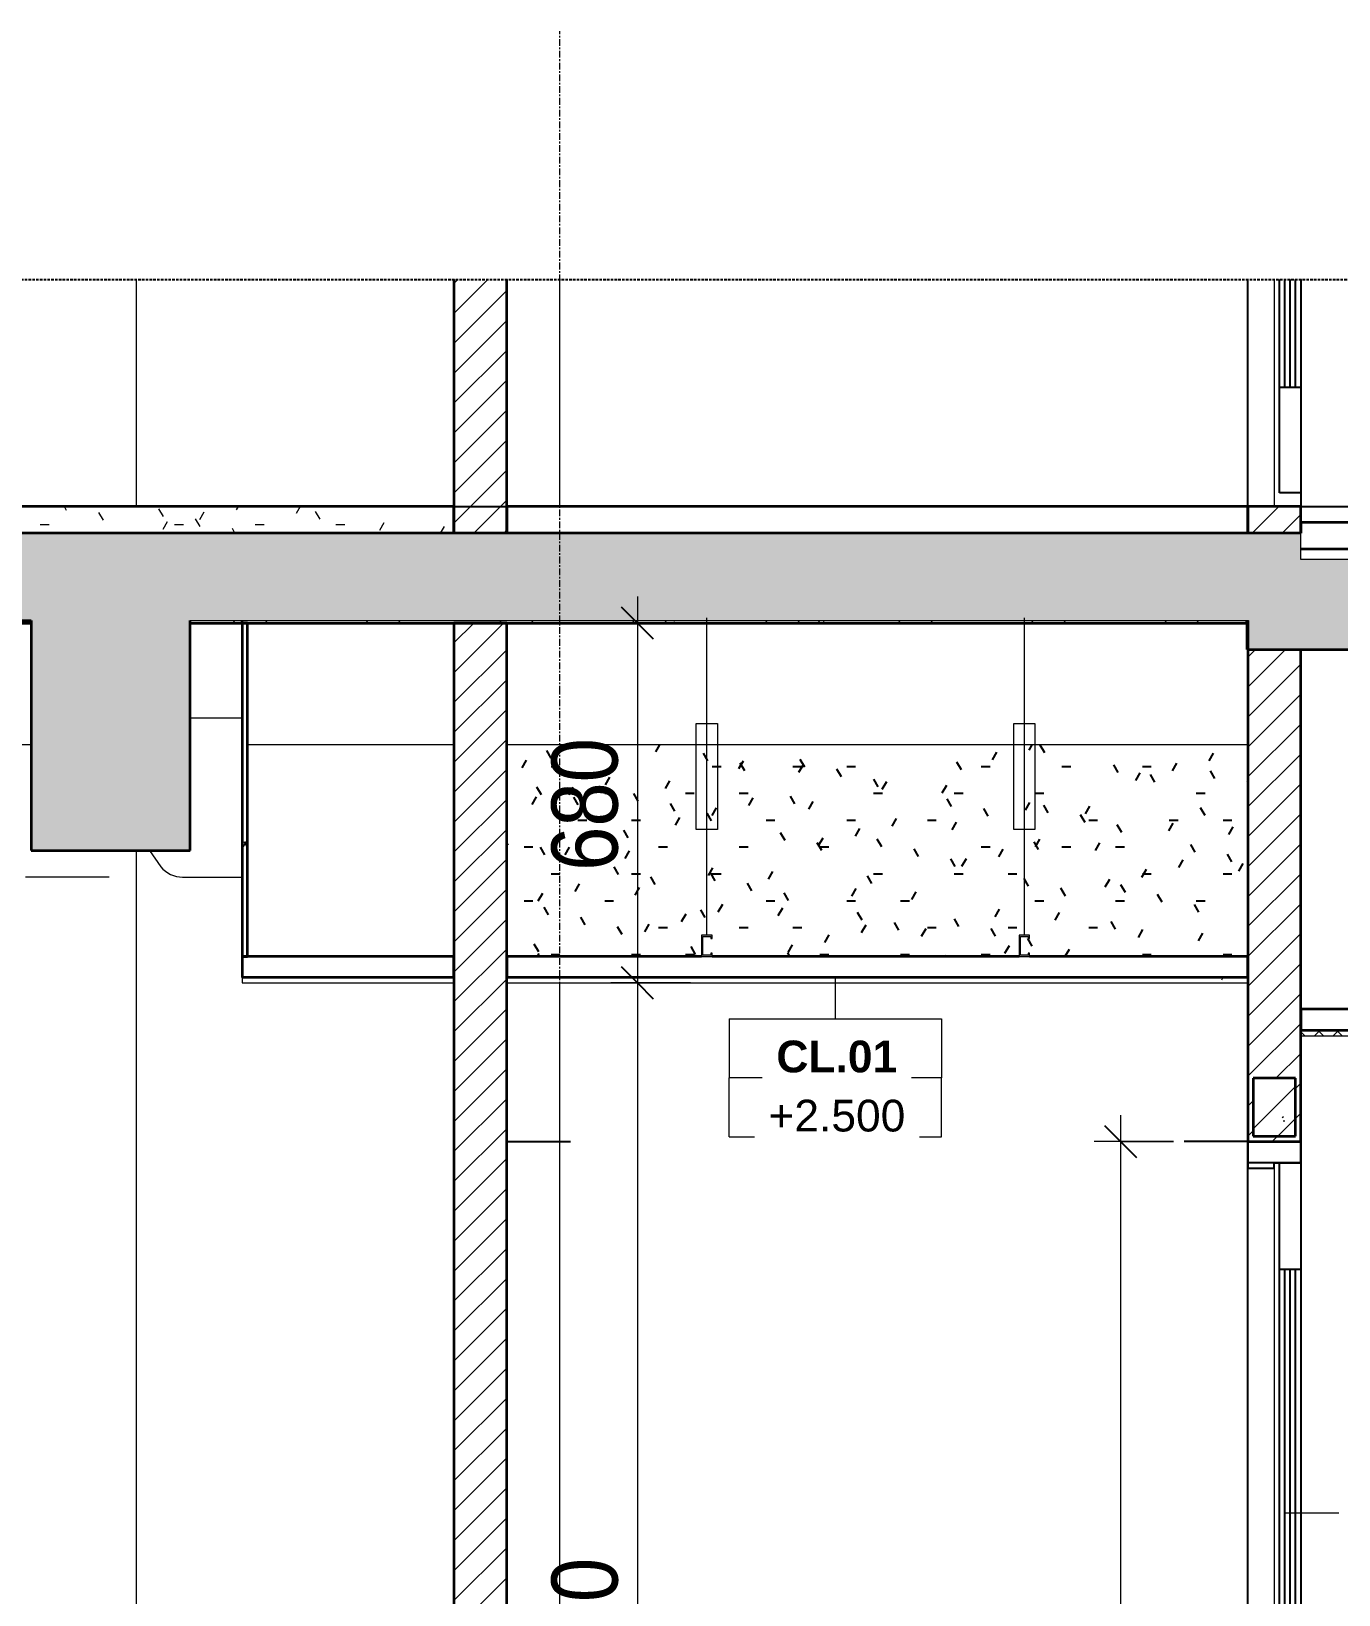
# Model space of a CAD drawing. Header units: millimetres. Extents: x 41758 to 237109, y 3795 to 78637.
# Drawn here: x 77811 to 80282, y 6944 to 9898 of the extents above; entities that cross this region are included whole.
import ezdxf

# ---------------------------------------------------------------- set-up
doc = ezdxf.new("R2010")
doc.units = ezdxf.units.MM
for name, pattern in [('Centre', [31.75, 6.35, -4.7625, 15.875, -4.7625]), ('Grid Line', [22.225, 12.7, -3.175, 3.175, -3.175]), ('Hidden', [7.14375, 4.7625, -2.38125]), ('IMPORT-CENTER _2_', [40.64, 25.4, -5.08, 5.08, -5.08])]:
    doc.linetypes.add(name, pattern=pattern)
for name, color, linetype, lineweight in [('0-5', 130, 'Continuous', 5), ('A-ANNO-DIMS', 211, 'Continuous', 9), ('A-ANNO-DIMS-50', 211, 'Continuous', 9), ('A-CLNG', 13, 'Continuous', 18), ('A-CLNG-1', 250, 'Continuous', 35), ('A-CLNG-FNSH-1', 7, 'Continuous', 18), ('A-CLNG-IDEN', 151, 'Continuous', 9), ('A-CLNG-PATT-1', 7, 'Continuous', 18), ('A-CLNG-PATT-2', 151, 'Continuous', 25), ('A-CLNG-PATT-4', 9, 'Continuous', 18), ('A-DETL-GENF', 92, 'Continuous', 18), ('A-DETL-GENF-4', 9, 'Continuous', 18), ('A-DETL-GENF-5', 92, 'Hidden', 25), ('A-DETL-MEDM', 33, 'Continuous', 35), ('A-DETL-THIN', 151, 'Continuous', 18), ('A-DOOR', 31, 'Continuous', 18), ('A-DOOR-1', 7, 'Continuous', 18), ('A-DOOR-3', 10, 'Continuous', 25), ('A-DOOR-IDEN', 31, 'Continuous', 9), ('A-FLOR-FNSH-1', 250, 'Continuous', 35), ('A-FLOR-LEVL-2', 51, 'Centre', 9), ('A-FLOR-PATT-1', 253, 'Continuous', 18), ('A-FLOR-PATT-4', 67, 'Continuous', 18), ('A-WALL-2', 250, 'Continuous', 35), ('A-WALL-PATT-1', 9, 'Continuous', 18), ('G-IMPT', 8, 'Continuous', 18), ('G-IMPT-3', 8, 'IMPORT-CENTER _2_', 18), ('M-EQPM', 50, 'Continuous', 18), ('M-EQPM-1', 7, 'Continuous', 18), ('M-EQPM-2', 50, 'Continuous', 25), ('S-BEAM-2', 7, 'Continuous', 18), ('S-COLS-6', 7, 'Continuous', 18), ('S-GRID-1', 1, 'Grid Line', 9)]:
    doc.layers.add(name, color=color, linetype=linetype, lineweight=lineweight)
doc.styles.add('Arial_2', font='arial.ttf', dxfattribs={"height": 60})
doc.styles.add('Arial_B_3', font='arialbd.ttf', dxfattribs={"height": 60})
doc.styles.add('UTM Avo', font='', dxfattribs={"width": 0.9, "height": 125})
doc.styles.get('UTM Avo').set_extended_font_data('UTM Avo')
doc.dimstyles.new('1_Dim_chi_tiet_2_5', dxfattribs={"dimscale": 304.8, "dimtxt": 124.912619, "dimasz": 0.19685, "dimexe": 0.164042, "dimexo": 0.0625, "dimgap": 0.016404, "dimtad": 1, "dimdec": 0, "dimrnd": 5, "dimzin": 0, "dimdsep": 46, "dimtxsty": 'UTM Avo', "dimblk1": 'OBLIQUE', "dimblk2": 'OBLIQUE', "dimsah": 1, "dimcen": 0.09, "dimdle": 0.164042, "dimazin": 0, "dimtfac": 1, "dimtdec": 4, "dimtix": 1, "dimtmove": 0, "dimatfit": 3, "dimfxl": 0.328084, "dimfxlon": 1, "dimtvp": 1, "dimtolj": 1, "dimtzin": 0, "dimarcsym": 2})
pattern_1 = [(50, (-40688.45, 15875), (364.368, -31.878), [38.1, -419.1]), (355, (-40688.45, 15875), (-70.486, 382.113), [30.48, -335.28]), (100.451, (-40658.1, 15872.34), (293.885, 350.233), [32.38, -356.18]), (46.184, (-40688.45, 15976.6), (542.158, -84.086), [57.15, -628.65]), (96.636, (-40643.27, 15969.6), (474.805, 494.855), [48.57, -534.27]), (351.184, (-40688.45, 15976.6), (474.81, 494.85), [45.72, -502.92]), (21, (-40637.65, 15951.2), (303.228, -204.53), [38.1, -419.1]), (326, (-40637.65, 15951.2), (123.604, 368.376), [30.48, -335.28]), (71.451, (-40612.4, 15934.16), (426.834, 163.843), [32.38, -356.18]), (37.5, (-40688.45, 15875), (6.1766, 169.1102), [3.353, -327.863, 3.353, -337.007, -336.55]), (37.5, (-40688.45, 15875), (6.1766, 169.1102), [-671.576, 3.353, -333.197]), (7.5, (-40688.45, 15875), (133.639, 200.3615), [3.353, -190.703, 3.353, -320.243, -128.27]), (7.5, (-40688.45, 15875), (133.639, 200.3615), [-517.652, 3.353, -124.917]), (327.5, (-40801.74, 15875), (271.1818, -11.4584), [3.353, -123.647, 3.353, -392.887, -525.78]), (327.5, (-40801.74, 15875), (271.1818, -11.4584), [-523.24, 3.353, -522.427]), (317.5, (-40852.54, 15875), (296.2585, 50.853), [3.353, -161.747, 3.353, -259.791, -373.38]), (317.5, (-40852.54, 15875), (296.2585, 50.853), [-428.244, 3.353, -370.027]), (45, (-40688.45, 15875), (-125.7236, 125.7236), []), (45, (-40688.45, 16065.5), (-125.7236, 125.7236), [])]
pattern_2 = [(45, (-40688.452, 15875), (-28.28427, 28.28427), [])]
pattern_3 = [(0, (-40688.45, 15875), (406.4, 101.6), [16.764, -288.036, 16.764, -288.036, -1625.6]), (0, (-40688.45, 15875), (406.4, 101.6), [-609.6, 16.764, -592.836, 16.764, -288.036, -711.2]), (0, (-40688.45, 15875), (406.4, 101.6), [-1524, 16.764, -186.436, 16.764, -491.236]), (120, (-40536.05, 15925.8), (-291.1882, 301.1527), [16.764, -288.036, 16.764, -288.036, -1625.6]), (120, (-40536.05, 15925.8), (-291.1882, 301.1527), [-609.6, 16.764, -592.836, 16.764, -288.036, -711.2]), (120, (-40536.05, 15925.8), (-291.1882, 301.1527), [-1524, 16.764, -186.436, 16.764, -491.236]), (240, (-40485.25, 16129), (-115.2118, -402.7527), [16.764, -288.036, 16.764, -288.036, -1625.6]), (240, (-40485.25, 16129), (-115.2118, -402.7527), [-609.6, 16.764, -592.836, 16.764, -288.036, -711.2]), (240, (-40485.25, 16129), (-115.2118, -402.7527), [-1524, 16.764, -186.436, 16.764, -491.236])]
pattern_4 = [(0, (-40688.45, 15875), (203.2, 50.8), [16.764, -135.636, 16.764, -135.636, -812.8]), (0, (-40688.45, 15875), (203.2, 50.8), [-304.8, 16.764, -288.036, 16.764, -135.636, -355.6]), (0, (-40688.45, 15875), (203.2, 50.8), [-762, 16.764, -84.836, 16.764, -237.236]), (120, (-40612.25, 15900.4), (-145.5941, 150.57636), [16.764, -135.636, 16.764, -135.636, -812.8]), (120, (-40612.25, 15900.4), (-145.5941, 150.57636), [-304.8, 16.764, -288.036, 16.764, -135.636, -355.6]), (120, (-40612.25, 15900.4), (-145.5941, 150.57636), [-762, 16.764, -84.836, 16.764, -237.236]), (240, (-40586.85, 16002), (-57.6059, -201.37636), [16.764, -135.636, 16.764, -135.636, -812.8]), (240, (-40586.85, 16002), (-57.6059, -201.37636), [-304.8, 16.764, -288.036, 16.764, -135.636, -355.6]), (240, (-40586.85, 16002), (-57.6059, -201.37636), [-762, 16.764, -84.836, 16.764, -237.236])]
pattern_5 = [(50, (77358.36, 15875), (364.368, -31.878), [38.1, -419.1]), (355, (77358.36, 15875), (-70.486, 382.113), [30.48, -335.28]), (100.451, (77388.73, 15872.34), (293.885, 350.233), [32.38, -356.18]), (46.184, (77358.36, 15976.6), (542.158, -84.086), [57.15, -628.65]), (96.636, (77403.54, 15969.6), (474.805, 494.855), [48.57, -534.27]), (351.184, (77358.36, 15976.6), (474.81, 494.85), [45.72, -502.92]), (21, (77409.16, 15951.2), (303.2285, -204.5305), [38.1, -419.1]), (326, (77409.16, 15951.2), (123.604, 368.376), [30.48, -335.28]), (71.451, (77434.43, 15934.16), (426.834, 163.843), [32.38, -356.18]), (37.5, (77358.36, 15875), (6.1766, 169.1102), [3.353, -327.863, 3.353, -337.007, -336.55]), (37.5, (77358.36, 15875), (6.1766, 169.1102), [-671.576, 3.353, -333.197]), (7.5, (77358.36, 15875), (133.639, 200.3615), [3.353, -190.703, 3.353, -320.243, -128.27]), (7.5, (77358.36, 15875), (133.639, 200.3615), [-517.652, 3.353, -124.917]), (327.5, (77245.08, 15875), (271.1818, -11.4584), [3.353, -123.647, 3.353, -392.887, -525.78]), (327.5, (77245.08, 15875), (271.1818, -11.4584), [-523.24, 3.353, -522.427]), (317.5, (77194.28, 15875), (296.2585, 50.853), [3.353, -161.747, 3.353, -259.791, -373.38]), (317.5, (77194.28, 15875), (296.2585, 50.853), [-428.244, 3.353, -370.027]), (45, (77358.36, 15875), (-125.7236, 125.7236), []), (45, (77358.36, 16065.5), (-125.7236, 125.7236), [])]

# ---------------------------------------------------------------- blocks, each defined once
blk = doc.blocks.new('NCV_TKTC_KET CAU_rvt-3-TKCS_CĂN HỘ LOẠI 6 - MẶT CẮT 2')
at = {"layer": 'A-FLOR-PATT-1'}
h = blk.add_hatch(dxfattribs=at)
h.set_pattern_fill('FP_13', color=256, style=0, pattern_type=2)
h.set_pattern_definition(pattern_1)
h.paths.add_polyline_path([(-39436.9, 8780), (-37938.6, 8780), (-37938.6, 8785), (-39935.6, 8785), (-39935.6, 8780), (-39901.4, 8780)])
h.paths.add_polyline_path([(-42403.9, 8780), (-40235.6, 8780), (-40235.6, 8785), (-43336.9, 8785), (-43336.9, 8780)])
h = blk.add_hatch(dxfattribs=at)
h.set_pattern_fill('FP_13', color=256, style=0, pattern_type=2)
h.set_pattern_definition(pattern_1)
h.paths.add_polyline_path([(-39436.9, 8780), (-37938.6, 8780), (-37938.6, 8785), (-39935.6, 8785), (-39935.6, 8780), (-39901.4, 8780)])
h.paths.add_polyline_path([(-42403.9, 8780), (-40235.6, 8780), (-40235.6, 8785), (-43336.9, 8785), (-43336.9, 8780)])
h = blk.add_hatch(dxfattribs=at)
h.set_pattern_fill('FP_13', color=256, style=0, pattern_type=2)
h.set_pattern_definition(pattern_1)
h.paths.add_polyline_path([(-37935.6, 8730), (-37935.6, 8785), (-37938.6, 8785), (-37938.6, 8730)])
h = blk.add_hatch(dxfattribs=at)
h.set_pattern_fill('FP_13', color=256, style=0, pattern_type=2)
h.set_pattern_definition(pattern_1)
h.paths.add_polyline_path([(-37935.6, 8730), (-37935.6, 8785), (-37938.6, 8785), (-37938.6, 8730)])
at = {"layer": 'A-FLOR-FNSH-1'}
for p, q in [((-43336.9, 8780), (-40235.6, 8780)), ((-39935.6, 8780), (-37938.6, 8780)), ((-37938.6, 8780), (-37938.6, 8785)), ((-37938.6, 8785), (-37938.6, 8730)), ((-37938.6, 8730), (-37935.6, 8730))]:
    blk.add_line(p, q, dxfattribs=at)
at = {"layer": 'S-BEAM-2'}
for p, q in [((-40235.6, 8550), (-42936.9, 8550)), ((-39436.9, 8550), (-39826.9, 8550)), ((-37936.9, 8550), (-39336.9, 8550))]:
    blk.add_line(p, q, dxfattribs=at)
at = {"layer": 'S-COLS-6'}
for p, q in [((-39236.9, 9000), (-39236.9, 9428.9)), ((-39236.9, 5600), (-39236.9, 8100))]:
    blk.add_line(p, q, dxfattribs=at)
blk = doc.blocks.new('DOOR_CW_01 CANH MO-PANEL KINH - DIG_02-800x2200-CỬA NHÔM KÍNH-400864-TKCS_CĂN HỘ LOẠI 6 - MẶT CẮT 2')
at = {"layer": 'A-DOOR-1'}
for p, q in [((-37936.9, 5600), (-37936.9, 7750)), ((-37886.9, 7750), (-37886.9, 5600)), ((-37836.9, 5600), (-37836.9, 7760))]:
    blk.add_line(p, q, dxfattribs=at)
at = {"layer": 'A-DOOR-3'}
for p, q in [((-37836.9, 7800), (-38056.9, 7800)), ((-37936.9, 5600), (-37936.9, 7800)), ((-37936.9, 5600), (-37936.9, 7800)), ((-37936.9, 7800), (-37936.9, 7750)), ((-37836.9, 7800), (-37936.9, 7800)), ((-37836.9, 7800), (-37836.9, 5600)), ((-37836.9, 7800), (-37836.9, 5600)), ((-37836.9, 7760), (-37836.9, 7800)), ((-37836.9, 7760), (-37936.9, 7760)), ((-37936.9, 7750), (-37886.9, 7750)), ((-37886.9, 7750), (-37886.9, 7760)), ((-37886.9, 7760), (-37836.9, 7760)), ((-37836.9, 7760), (-37876.9, 7760)), ((-37876.9, 5626), (-37876.9, 7760)), ((-37836.9, 7558), (-37876.9, 7558)), ((-37866.9, 5826), (-37866.9, 7558)), ((-37856.9, 5826), (-37856.9, 7558)), ((-37846.9, 5826), (-37846.9, 7558)), ((-37876.9, 5826), (-37836.9, 5826)), ((-37836.9, 5626), (-37876.9, 5626))]:
    blk.add_line(p, q, dxfattribs=at)
blk = doc.blocks.new('DOOR_CW_01 CANH MO-PANEL KINH - DIW_01-900x2200-CỬA GỖ VÂN LAMINATE-553375-TKCS_CĂN HỘ LOẠI 6 - MẶT CẮT 2')
at = {"layer": 'A-DOOR-3'}
blk.add_line((-39336.9, 7800), (-39216.9, 7800), dxfattribs=at)
blk = doc.blocks.new('CL_01-VÁCH DỰNG THẠCH CAO CĂN HỘ LOẠI 5A1 - CL_01-VÁCH DỰNG THẠCH CAO CĂN HỘ LOẠI 5-822138-TKCS_CĂN HỘ LOẠI 6 - MẶT CẮT 2')
at = {"layer": 'A-CLNG-PATT-1'}
h = blk.add_hatch(dxfattribs=at)
h.set_pattern_fill('FP_16', color=256, style=0, pattern_type=2)
h.set_pattern_definition(pattern_3)
h.paths.add_polyline_path([(-42936.9, 8150), (-42936.9, 8780), (-42946.9, 8780), (-42946.9, 8150)])
h.paths.add_polyline_path([(-39826.9, 8150), (-39826.9, 8780), (-39836.9, 8780), (-39836.9, 8150)])
at = {"layer": 'A-CLNG-PATT-2'}
h = blk.add_hatch(dxfattribs=at)
h.set_pattern_fill('FP_14', color=256, style=0, pattern_type=2)
h.set_pattern_definition(pattern_4)
h.paths.add_polyline_path([(-39336.9, 8150), (-38969.1, 8150), (-38969.1, 8190), (-38949.1, 8190), (-38949.1, 8184), (-38951.6, 8184), (-38951.6, 8187.5), (-38966.6, 8187.5), (-38966.6, 8152.5), (-38951.6, 8152.5), (-38951.6, 8156), (-38949.1, 8156), (-38949.1, 8150), (-38369.1, 8150), (-38369.1, 8190), (-38349.1, 8190), (-38349.1, 8184), (-38351.6, 8184), (-38351.6, 8187.5), (-38366.6, 8187.5), (-38366.6, 8152.5), (-38351.6, 8152.5), (-38351.6, 8156), (-38349.1, 8156), (-38349.1, 8150), (-37936.9, 8150), (-37936.9, 8550), (-39336.9, 8550), (-39336.9, 8403.7)])
at = {"layer": 'A-CLNG-1'}
for p, q in [((-39826.9, 8780), (-39836.9, 8780)), ((-39836.9, 8780), (-39836.9, 8150)), ((-39826.9, 8150), (-39826.9, 8780)), ((-39836.9, 8150), (-39826.9, 8150))]:
    blk.add_line(p, q, dxfattribs=at)
blk = doc.blocks.new('Air_Conditioner_on_wall_20381 - Air_Conditioner_on_wall_20381-806652-TKCS_CĂN HỘ LOẠI 6 - MẶT CẮT 2')
at = {"layer": 'M-EQPM-1'}
for p, q in [((-39837.4, 8600), (-39935.6, 8600)), ((-39837.4, 8300), (-39837.4, 8600)), ((-40012.4, 8350), (-39990.8, 8319.1)), ((-40216.5, 8300), (-40246.4, 8300)), ((-40216.5, 8300), (-40246.4, 8300)), ((-40088.3, 8300), (-40246.4, 8300)), ((-40216.5, 8300), (-40246.4, 8300)), ((-40216.5, 8300), (-40246.4, 8300)), ((-40088.3, 8300), (-40246.4, 8300)), ((-40216.5, 8300), (-40246.4, 8300)), ((-40216.5, 8300), (-40246.4, 8300)), ((-40088.3, 8300), (-40246.4, 8300)), ((-40216.5, 8300), (-40246.4, 8300)), ((-40216.5, 8300), (-40246.4, 8300)), ((-40088.3, 8300), (-40246.4, 8300)), ((-39949.7, 8300), (-39837.4, 8300))]:
    blk.add_line(p, q, dxfattribs=at)
blk.add_arc((-39949.7, 8353.6), 53.6, 220.0167, 269.9833, dxfattribs=at)
blk = doc.blocks.new('NCV_TKTC_TANG 2_rvt-3-TKCS_CĂN HỘ LOẠI 6 - MẶT CẮT 2')
at = {"layer": 'A-CLNG-PATT-1'}
h = blk.add_hatch(dxfattribs=at)
h.set_pattern_fill('FP_16', color=256, style=0, pattern_type=2)
h.set_pattern_definition(pattern_3)
h.paths.add_polyline_path([(-43336.9, 8100), (-42936.9, 8100), (-42936.9, 8110), (-43336.9, 8110)])
h.paths.add_polyline_path([(-39436.9, 8100), (-39436.9, 8110), (-39836.9, 8110), (-39836.9, 8100)])
h = blk.add_hatch(dxfattribs=at)
h.set_pattern_fill('FP_16', color=256, style=0, pattern_type=2)
h.set_pattern_definition(pattern_3)
h.paths.add_polyline_path([(-39236.9, 8100), (-37936.9, 8100), (-37936.9, 8110), (-39336.9, 8110), (-39336.9, 8100), (-39260.4, 8100)])
at = {"layer": 'A-CLNG-PATT-4'}
h = blk.add_hatch(dxfattribs=at)
h.set_pattern_fill('FP_15', color=256, style=0, pattern_type=2)
h.set_pattern_definition([(45, (-40688.452, 15875), (-17.67767, 17.67767), []), (135, (-40688.452, 15875), (-17.67767, -17.67767), [])])
h.paths.add_polyline_path([(-37836.9, 8000), (-35737.4, 8000), (-35737.4, 8010), (-37836.9, 8010)])
at = {"layer": 'A-WALL-PATT-1'}
h = blk.add_hatch(dxfattribs=at)
h.set_pattern_fill('FP_12', color=256, style=0, pattern_type=2)
h.set_pattern_definition(pattern_2)
h.paths.add_polyline_path([(-39336.9, 5550), (-39336.9, 8780), (-39436.9, 8780), (-39436.9, 5550)])
h = blk.add_hatch(dxfattribs=at)
h.set_pattern_fill('FP_12', color=256, style=0, pattern_type=2)
h.set_pattern_definition(pattern_2)
h.paths.add_polyline_path([(-37886.9, 5550), (-37836.9, 5550), (-37836.9, 5600), (-37936.9, 5600), (-37936.9, 5550)])
h.paths.add_polyline_path([(-37936.9, 7800), (-37836.9, 7800), (-37836.9, 8730), (-37936.9, 8730), (-37936.9, 8150)])
h.paths.add_polyline_path([(-37846.9, 7810), (-37926.9, 7810), (-37926.9, 7920), (-37846.9, 7920), (-37846.9, 7898)])
at = {"layer": 'A-CLNG-1'}
for p, q in [((-42936.9, 8780), (-40235.6, 8780)), ((-39935.6, 8780), (-39836.9, 8780)), ((-39836.9, 8780), (-39836.9, 8785)), ((-39436.9, 8150), (-39836.9, 8150)), ((-39836.9, 8150), (-39836.9, 8110)), ((-39436.9, 8110), (-39436.9, 8150)), ((-38969.1, 8150), (-39336.9, 8150)), ((-39336.9, 8150), (-39336.9, 8110)), ((-38369.1, 8150), (-38949.1, 8150)), ((-37936.9, 8150), (-38349.1, 8150)), ((-37936.9, 8110), (-37936.9, 8150)), ((-39436.9, 8110), (-39836.9, 8110)), ((-37936.9, 8110), (-39336.9, 8110)), ((-37383.8, 8050), (-37836.9, 8050)), ((-37836.9, 8050), (-37836.9, 8010)), ((-35736.9, 8010), (-37836.9, 8010))]:
    blk.add_line(p, q, dxfattribs=at)
at = {"layer": 'A-CLNG-FNSH-1'}
for p, q in [((-39836.9, 8110), (-39836.9, 8100)), ((-39836.9, 8100), (-39436.9, 8100)), ((-39436.9, 8100), (-39436.9, 8110)), ((-39336.9, 8110), (-39336.9, 8100)), ((-39336.9, 8100), (-37936.9, 8100)), ((-37936.9, 8100), (-37936.9, 8110)), ((-37836.9, 8010), (-37836.9, 8000)), ((-37836.9, 8000), (-35736.9, 8000))]:
    blk.add_line(p, q, dxfattribs=at)
at = {"layer": 'A-WALL-2'}
for p, q in [((-39336.9, 8780), (-39436.9, 8780)), ((-39436.9, 8780), (-39436.9, 5550)), ((-39336.9, 5550), (-39336.9, 8780)), ((-37935.6, 8780), (-37936.9, 8780)), ((-37936.9, 8780), (-37936.9, 7800)), ((-37836.9, 7800), (-37836.9, 8730)), ((-37936.9, 7800), (-37836.9, 7800))]:
    blk.add_line(p, q, dxfattribs=at)
at = {"layer": 'S-COLS-6'}
blk.add_line((-40036.9, 5600), (-40036.9, 8350), dxfattribs=at)
at = {"layer": 'A-CLNG'}
blk.add_blockref('CL_01-VÁCH DỰNG THẠCH CAO CĂN HỘ LOẠI 5A1 - CL_01-VÁCH DỰNG THẠCH CAO CĂN HỘ LOẠI 5-822138-TKCS_CĂN HỘ LOẠI 6 - MẶT CẮT 2', (0, 0), dxfattribs=at)
at = {"layer": 'A-DOOR'}
for name in ['DOOR_CW_01 CANH MO-PANEL KINH - DIW_01-900x2200-CỬA GỖ VÂN LAMINATE-553375-TKCS_CĂN HỘ LOẠI 6 - MẶT CẮT 2', 'DOOR_CW_01 CANH MO-PANEL KINH - DIG_02-800x2200-CỬA NHÔM KÍNH-400864-TKCS_CĂN HỘ LOẠI 6 - MẶT CẮT 2']:
    blk.add_blockref(name, (0, 0), dxfattribs=at)
at = {"layer": 'M-EQPM'}
blk.add_blockref('Air_Conditioner_on_wall_20381 - Air_Conditioner_on_wall_20381-806652-TKCS_CĂN HỘ LOẠI 6 - MẶT CẮT 2', (0, 0), dxfattribs=at)
blk = doc.blocks.new('DOOR_CW_01 CANH MO-PANEL KINH - DIG_02-800x2200-CỬA NHÔM KÍNH-V50-TKCS_CĂN HỘ LOẠI 6 - MẶT CẮT 2')
at = {"layer": 'A-DOOR-1'}
for p, q in [((-37936.9, 9000), (-37936.9, 9428.9)), ((-37886.9, 9428.9), (-37886.9, 9000)), ((-37836.9, 9000), (-37836.9, 9428.9))]:
    blk.add_line(p, q, dxfattribs=at)
at = {"layer": 'A-DOOR-3'}
for p, q in [((-37936.9, 9000), (-37936.9, 9428.9)), ((-37936.9, 9000), (-37936.9, 9428.9)), ((-37876.9, 9026), (-37876.9, 9428.9)), ((-37866.9, 9226), (-37866.9, 9428.9)), ((-37856.9, 9226), (-37856.9, 9428.9)), ((-37846.9, 9226), (-37846.9, 9428.9)), ((-37836.9, 9428.9), (-37836.9, 9000)), ((-37836.9, 9428.9), (-37836.9, 9000)), ((-37876.9, 9226), (-37836.9, 9226)), ((-37836.9, 9026), (-37876.9, 9026))]:
    blk.add_line(p, q, dxfattribs=at)
blk = doc.blocks.new('NCV_TKTC_TANG 3 - 4_rvt-4-TKCS_CĂN HỘ LOẠI 6 - MẶT CẮT 2')
at = {"layer": 'A-FLOR-PATT-4'}
h = blk.add_hatch(dxfattribs=at)
h.set_pattern_fill('FP_14', color=256, style=0, pattern_type=2)
h.set_pattern_definition(pattern_4)
h.paths.add_polyline_path([(-43336.9, 8950), (-39436.9, 8950), (-39436.9, 9000), (-43336.9, 9000)])
at = {"layer": 'A-WALL-PATT-1'}
h = blk.add_hatch(dxfattribs=at)
h.set_pattern_fill('FP_12', color=256, style=0, pattern_type=2)
h.set_pattern_definition(pattern_2)
h.paths.add_polyline_path([(-39336.9, 8950), (-39336.9, 9428.9), (-39436.9, 9428.9), (-39436.9, 8950)])
h = blk.add_hatch(dxfattribs=at)
h.set_pattern_fill('FP_12', color=256, style=0, pattern_type=2)
h.set_pattern_definition(pattern_2)
h.paths.add_polyline_path([(-37886.9, 8950), (-37836.9, 8950), (-37836.9, 9000), (-37936.9, 9000), (-37936.9, 8950), (-37935.6, 8950)])
at = {"layer": 'A-FLOR-FNSH-1'}
for p, q in [((-39436.9, 9000), (-43336.9, 9000)), ((-39436.9, 8950), (-39436.9, 9000)), ((-37936.9, 9000), (-39336.9, 9000)), ((-39336.9, 9000), (-39336.9, 8950)), ((-37936.9, 8950), (-37936.9, 9000)), ((-37836.9, 9000), (-37936.9, 9000)), ((-37936.9, 9000), (-37936.9, 8950)), ((-37836.9, 8950), (-37836.9, 9000)), ((-35736.9, 8970), (-37836.9, 8970)), ((-37836.9, 8970), (-37836.9, 8950)), ((-37836.9, 8920), (-35736.9, 8920))]:
    blk.add_line(p, q, dxfattribs=at)
at = {"layer": 'A-WALL-2'}
for p, q in [((-39436.9, 9428.9), (-39436.9, 8950)), ((-39336.9, 8950), (-39336.9, 9428.9)), ((-37836.9, 9000), (-37936.9, 9000)), ((-37936.9, 9000), (-37936.9, 8950)), ((-37836.9, 8950), (-37836.9, 9000))]:
    blk.add_line(p, q, dxfattribs=at)
at = {"layer": 'S-COLS-6'}
blk.add_line((-40036.9, 9000), (-40036.9, 9428.9), dxfattribs=at)
at = {"layer": 'A-DOOR'}
blk.add_blockref('DOOR_CW_01 CANH MO-PANEL KINH - DIG_02-800x2200-CỬA NHÔM KÍNH-V50-TKCS_CĂN HỘ LOẠI 6 - MẶT CẮT 2', (0, 0), dxfattribs=at)
blk = doc.blocks.new('TKTC_XREF_251221_MB TANG 2-7 - TKTC_XREF_260130_MB TANG 2-5_dwg_$cc-4746802-TKCS_CĂN HỘ LOẠI 6 - MẶT CẮT 2')
at = {"layer": 'G-IMPT-3'}
for p, q in [((-38022.3, 5600), (-38143.4, 5600)), ((-38083.3, 5600), (-38082.4, 5600))]:
    blk.add_line(p, q, dxfattribs=at)
at = {"layer": 'M-EQPM'}
for p, q in [((-38127.8, 5600), (-38127.8, 5600)), ((-38082.8, 5600), (-38083.2, 5600)), ((-38083.2, 5600), (-38082.5, 5600)), ((-38082.5, 5600), (-38082.8, 5600))]:
    blk.add_line(p, q, dxfattribs=at)
blk = doc.blocks.new('TKTC_XREF_251221_MB TANG 2-7 - TKTC_XREF_260130_MB TANG 2-5_dwg_CUM U_DN100-4746799-TKCS_CĂN HỘ LOẠI 6 - MẶT CẮT 2')
at = {"layer": 'G-IMPT'}
for p, q in [((-38147.6, 5600), (-38146.8, 5600)), ((-38147.5, 5600), (-38147.6, 5600)), ((-38146.8, 5600), (-38147.5, 5600)), ((-38146.8, 5600), (-38146.1, 5600)), ((-38146, 5600), (-38146.8, 5600)), ((-38146.8, 5600), (-38146.8, 5600)), ((-38145.6, 5600), (-38145.6, 5600)), ((-38144.8, 5600), (-38144.8, 5600)), ((-38144, 5600), (-38144.1, 5600)), ((-38143.3, 5600), (-38143.3, 5600)), ((-38142.5, 5600), (-38142.5, 5600)), ((-38141.8, 5600), (-38141.8, 5600)), ((-38141.7, 5600), (-38141.8, 5600)), ((-38138, 5600), (-38141.8, 5600)), ((-38141.7, 5600), (-38141.8, 5600)), ((-38141.7, 5600), (-38141.7, 5600)), ((-38137.9, 5600), (-38141.7, 5600)), ((-38141, 5600), (-38141, 5600)), ((-38141, 5600), (-38141, 5600)), ((-38141, 5600), (-38141, 5600)), ((-38137.2, 5600), (-38141, 5600)), ((-38137.2, 5600), (-38141, 5600)), ((-38136.5, 5600), (-38085.1, 5600)), ((-38135.7, 5600), (-38084.4, 5600)), ((-38085.1, 5600), (-38084.4, 5600)), ((-38085.1, 5600), (-38084.4, 5600)), ((-38085.1, 5600), (-38084.4, 5600))]:
    blk.add_line(p, q, dxfattribs=at)
at = {"layer": 'G-IMPT', "flags": 128}
for points in [[(-38142.5, 5600), (-38146.8, 5600), (-38146.8, 5600), (-38142.5, 5600)], [(-38141.7, 5600), (-38146, 5600), (-38146.1, 5600), (-38141.8, 5600)], [(-38141.8, 5600), (-38138, 5600), (-38137.9, 5600), (-38141.7, 5600)], [(-38141, 5600), (-38137.2, 5600), (-38137.2, 5600), (-38141, 5600)], [(-38137.9, 5600), (-38137.9, 5600), (-38136.4, 5600), (-38136.5, 5600), (-38138, 5600), (-38138, 5600)], [(-38137.2, 5600), (-38137.2, 5600), (-38135.6, 5600), (-38135.7, 5600), (-38137.2, 5600), (-38137.2, 5600)], [(-38136.4, 5600), (-38085.1, 5600), (-38085.1, 5600)], [(-38135.7, 5600), (-38084.4, 5600), (-38084.4, 5600)]]:
    blk.add_lwpolyline(points, dxfattribs=at)
blk = doc.blocks.new('TKTC_XREF_251221_MB TANG 2-7 - TKTC_XREF_260130_MB TANG 2-5_dwg_$cc-4746807-TKCS_CĂN HỘ LOẠI 6 - MẶT CẮT 2')
at = {"layer": 'G-IMPT-3'}
for p, q in [((-37993.8, 5600), (-38146.8, 5600)), ((-38070.3, 5600), (-38070.2, 5600))]:
    blk.add_line(p, q, dxfattribs=at)
at = {"layer": 'M-EQPM'}
for p, q in [((-38127.1, 5600), (-38127.1, 5600)), ((-38070.3, 5600), (-38070.3, 5600)), ((-38070.3, 5600), (-38070.2, 5600)), ((-38070.2, 5600), (-38070.3, 5600))]:
    blk.add_line(p, q, dxfattribs=at)
blk = doc.blocks.new('TKTC_XREF_251221_MB TANG 2-7 - TKTC_XREF_260130_MB TANG 2-5_dwg_CUM U_DN100-V41-TKCS_CĂN HỘ LOẠI 6 - MẶT CẮT 2')
at = {"layer": 'G-IMPT'}
for p, q in [((-38149.2, 5600), (-38148.3, 5600)), ((-38148.3, 5600), (-38149.2, 5600)), ((-38149.2, 5600), (-38149.2, 5600)), ((-38149.1, 5600), (-38148.2, 5600)), ((-38148.2, 5600), (-38149.1, 5600)), ((-38149.1, 5600), (-38149.1, 5600)), ((-38146.7, 5600), (-38146.7, 5600)), ((-38146.6, 5600), (-38146.6, 5600)), ((-38144.8, 5600), (-38144.8, 5600)), ((-38144.7, 5600), (-38144.7, 5600)), ((-38142.8, 5600), (-38142.8, 5600)), ((-38142.7, 5600), (-38142.7, 5600)), ((-38141.9, 5600), (-38141.9, 5600)), ((-38141.9, 5600), (-38141.9, 5600)), ((-38141.9, 5600), (-38141.9, 5600)), ((-38137.1, 5600), (-38141.9, 5600)), ((-38137.1, 5600), (-38141.9, 5600)), ((-38141.8, 5600), (-38141.8, 5600)), ((-38141.8, 5600), (-38141.8, 5600)), ((-38141.8, 5600), (-38141.8, 5600)), ((-38137, 5600), (-38141.8, 5600)), ((-38137, 5600), (-38141.8, 5600)), ((-38135.2, 5600), (-38070.3, 5600)), ((-38135.1, 5600), (-38070.2, 5600)), ((-38070.2, 5600), (-38070.3, 5600)), ((-38070.2, 5600), (-38070.3, 5600)), ((-38070.2, 5600), (-38070.3, 5600))]:
    blk.add_line(p, q, dxfattribs=at)
at = {"layer": 'G-IMPT', "flags": 128}
for points in [[(-38142.8, 5600), (-38148.3, 5600), (-38148.3, 5600), (-38142.8, 5600)], [(-38142.7, 5600), (-38148.2, 5600), (-38148.2, 5600), (-38142.7, 5600)], [(-38141.9, 5600), (-38137.1, 5600), (-38137.1, 5600), (-38141.9, 5600)], [(-38141.8, 5600), (-38137, 5600), (-38137, 5600), (-38141.8, 5600)], [(-38137.1, 5600), (-38137.1, 5600), (-38135.2, 5600), (-38135.2, 5600), (-38137.1, 5600), (-38137.1, 5600)], [(-38137, 5600), (-38137, 5600), (-38135.1, 5600), (-38135.1, 5600), (-38137, 5600), (-38137, 5600)], [(-38135.2, 5600), (-38070.3, 5600), (-38070.3, 5600)], [(-38135.1, 5600), (-38070.2, 5600), (-38070.2, 5600)]]:
    blk.add_lwpolyline(points, dxfattribs=at)
blk = doc.blocks.new('TKTC_XREF_251221_MB TANG 2-7 - TKTC_XREF_260130_MB TANG 2-5_dwg_$cc-4746806-TKCS_CĂN HỘ LOẠI 6 - MẶT CẮT 2')
at = {"layer": 'G-IMPT-3'}
for p, q in [((-37994.6, 5600), (-38147.6, 5600)), ((-38071.1, 5600), (-38071.2, 5600))]:
    blk.add_line(p, q, dxfattribs=at)
at = {"layer": 'M-EQPM'}
for p, q in [((-38128, 5600), (-38128, 5600)), ((-38071.1, 5600), (-38071.2, 5600)), ((-38071.2, 5600), (-38071.1, 5600)), ((-38071.1, 5600), (-38071.1, 5600))]:
    blk.add_line(p, q, dxfattribs=at)
blk = doc.blocks.new('TKTC_XREF_251221_MB TANG 2-7 - TKTC_XREF_260130_MB TANG 2-5_dwg_$cc-4746801-TKCS_CĂN HỘ LOẠI 6 - MẶT CẮT 2')
at = {"layer": 'G-IMPT-3'}
for p, q in [((-38022.7, 5600), (-38143.8, 5600)), ((-38083.7, 5600), (-38082.8, 5600))]:
    blk.add_line(p, q, dxfattribs=at)
at = {"layer": 'M-EQPM'}
for p, q in [((-38128.2, 5600), (-38128.2, 5600)), ((-38083.2, 5600), (-38083.6, 5600)), ((-38083.6, 5600), (-38082.9, 5600)), ((-38082.9, 5600), (-38083.2, 5600))]:
    blk.add_line(p, q, dxfattribs=at)
blk = doc.blocks.new('TKTC_XREF_251221_MB TANG 2-7 - TKTC_XREF_251221_MB TANG 2-7-V49-TKCS_CĂN HỘ LOẠI 6 - MẶT CẮT 2')
at = {"layer": 'M-EQPM'}
for p, q in [((-38136.2, 9000), (-38185.3, 9000)), ((-38185.3, 9000), (-38136.2, 9000))]:
    blk.add_line(p, q, dxfattribs=at)
at = {"layer": 'M-EQPM-2'}
blk.add_line((-46248.6, 9000), (-35296.5, 9000), dxfattribs=at)
for name, p in [('TKTC_XREF_251221_MB TANG 2-7 - TKTC_XREF_260130_MB TANG 2-5_dwg_CUM U_DN100-V41-TKCS_CĂN HỘ LOẠI 6 - MẶT CẮT 2', (-0.8, 3400)), ('TKTC_XREF_251221_MB TANG 2-7 - TKTC_XREF_260130_MB TANG 2-5_dwg_CUM U_DN100-V41-TKCS_CĂN HỘ LOẠI 6 - MẶT CẮT 2', (0, 3400)), ('TKTC_XREF_251221_MB TANG 2-7 - TKTC_XREF_260130_MB TANG 2-5_dwg_CUM U_DN100-4746799-TKCS_CĂN HỘ LOẠI 6 - MẶT CẮT 2', (-0.4, 3400)), ('TKTC_XREF_251221_MB TANG 2-7 - TKTC_XREF_260130_MB TANG 2-5_dwg_CUM U_DN100-4746799-TKCS_CĂN HỘ LOẠI 6 - MẶT CẮT 2', (0, 3400)), ('TKTC_XREF_251221_MB TANG 2-7 - TKTC_XREF_260130_MB TANG 2-5_dwg_$cc-4746806-TKCS_CĂN HỘ LOẠI 6 - MẶT CẮT 2', (0, 3400)), ('TKTC_XREF_251221_MB TANG 2-7 - TKTC_XREF_260130_MB TANG 2-5_dwg_$cc-4746807-TKCS_CĂN HỘ LOẠI 6 - MẶT CẮT 2', (0, 3400)), ('TKTC_XREF_251221_MB TANG 2-7 - TKTC_XREF_260130_MB TANG 2-5_dwg_$cc-4746801-TKCS_CĂN HỘ LOẠI 6 - MẶT CẮT 2', (0, 3400)), ('TKTC_XREF_251221_MB TANG 2-7 - TKTC_XREF_260130_MB TANG 2-5_dwg_$cc-4746802-TKCS_CĂN HỘ LOẠI 6 - MẶT CẮT 2', (0, 3400))]:
    blk.add_blockref(name, p)
blk = doc.blocks.new('BORDER VIEW - BORDER VIEW-2612443-TKCS_CĂN HỘ LOẠI 6 - MẶT CẮT 2')
at = {"layer": 'A-DETL-GENF-5'}
blk.add_line((-46098.6, 9428.9), (-35446.5, 9428.9), dxfattribs=at)
blk = doc.blocks.new('Repeating Detail - THANH TREO TRẦN 600-354052-TKCS_CĂN HỘ LOẠI 6 - MẶT CẮT 2')
at = {"layer": 'A-DETL-GENF'}
for points in [[(-38951.6, 8150), (-38949.1, 8150), (-38949.1, 8156), (-38951.6, 8156), (-38951.6, 8152.5), (-38966.6, 8152.5), (-38966.6, 8187.5), (-38951.6, 8187.5), (-38951.6, 8184), (-38949.1, 8184), (-38949.1, 8190), (-38969.1, 8190), (-38969.1, 8150), (-38966.6, 8150)], [(-38366.6, 8150), (-38349.1, 8150), (-38349.1, 8156), (-38351.6, 8156), (-38351.6, 8152.5), (-38366.6, 8152.5), (-38366.6, 8187.5), (-38351.6, 8187.5), (-38351.6, 8184), (-38349.1, 8184), (-38349.1, 8190), (-38369.1, 8190), (-38369.1, 8150)]]:
    blk.add_hatch(color=256, dxfattribs=at).paths.add_polyline_path(points)
for p, q in [((-38959.1, 8190), (-38959.1, 8790)), ((-38359.1, 8190), (-38359.1, 8790)), ((-38979.1, 8590), (-38939.1, 8590)), ((-38979.1, 8390), (-38979.1, 8590)), ((-38939.1, 8590), (-38939.1, 8390)), ((-38379.1, 8590), (-38339.1, 8590)), ((-38379.1, 8390), (-38379.1, 8590)), ((-38339.1, 8590), (-38339.1, 8390)), ((-38939.1, 8390), (-38979.1, 8390)), ((-38339.1, 8390), (-38379.1, 8390)), ((-38949.1, 8190), (-38969.1, 8190)), ((-38969.1, 8190), (-38969.1, 8150)), ((-38949.1, 8190), (-38969.1, 8190)), ((-38969.1, 8190), (-38969.1, 8150)), ((-38966.6, 8187.5), (-38951.6, 8187.5)), ((-38966.6, 8152.5), (-38966.6, 8187.5)), ((-38966.6, 8152.5), (-38966.6, 8187.5)), ((-38966.6, 8187.5), (-38951.6, 8187.5)), ((-38951.6, 8187.5), (-38951.6, 8184)), ((-38951.6, 8187.5), (-38951.6, 8184)), ((-38949.1, 8184), (-38949.1, 8190)), ((-38949.1, 8184), (-38949.1, 8190)), ((-38349.1, 8190), (-38369.1, 8190)), ((-38369.1, 8190), (-38369.1, 8150)), ((-38349.1, 8190), (-38369.1, 8190)), ((-38369.1, 8190), (-38369.1, 8150)), ((-38366.6, 8187.5), (-38351.6, 8187.5)), ((-38366.6, 8152.5), (-38366.6, 8187.5)), ((-38366.6, 8152.5), (-38366.6, 8187.5)), ((-38366.6, 8187.5), (-38351.6, 8187.5)), ((-38351.6, 8187.5), (-38351.6, 8184)), ((-38351.6, 8187.5), (-38351.6, 8184)), ((-38349.1, 8184), (-38349.1, 8190)), ((-38349.1, 8184), (-38349.1, 8190)), ((-38951.6, 8184), (-38949.1, 8184)), ((-38951.6, 8184), (-38949.1, 8184)), ((-38949.1, 8156), (-38951.6, 8156)), ((-38951.6, 8156), (-38951.6, 8152.5)), ((-38949.1, 8156), (-38951.6, 8156)), ((-38951.6, 8156), (-38951.6, 8152.5)), ((-38949.1, 8150), (-38949.1, 8156)), ((-38949.1, 8150), (-38949.1, 8156)), ((-38351.6, 8184), (-38349.1, 8184)), ((-38351.6, 8184), (-38349.1, 8184)), ((-38349.1, 8156), (-38351.6, 8156)), ((-38351.6, 8156), (-38351.6, 8152.5)), ((-38349.1, 8156), (-38351.6, 8156)), ((-38351.6, 8156), (-38351.6, 8152.5)), ((-38349.1, 8150), (-38349.1, 8156)), ((-38349.1, 8150), (-38349.1, 8156)), ((-38969.1, 8150), (-38949.1, 8150)), ((-38969.1, 8150), (-38949.1, 8150)), ((-38951.6, 8152.5), (-38966.6, 8152.5)), ((-38951.6, 8152.5), (-38966.6, 8152.5)), ((-38369.1, 8150), (-38349.1, 8150)), ((-38369.1, 8150), (-38349.1, 8150)), ((-38351.6, 8152.5), (-38366.6, 8152.5)), ((-38351.6, 8152.5), (-38366.6, 8152.5))]:
    blk.add_line(p, q, dxfattribs=at)
blk = doc.blocks.new('DIMBLOCK75-TKCS_CĂN HỘ LOẠI 6 - MẶT CẮT 2')
at = {"layer": 'A-ANNO-DIMS-50', "lineweight": 25}
for p, q in [((79869.5, 7800), (79839.5, 7830)), ((79869.5, 7800), (79899.5, 7770)), ((79869.5, 5600), (79839.5, 5630)), ((79869.5, 5600), (79899.5, 5570))]:
    blk.add_line(p, q, dxfattribs=at)
at = {"layer": 'A-ANNO-DIMS-50'}
for p, q in [((79869.5, 7850), (79869.5, 5550)), ((79969.5, 7800), (79819.5, 7800)), ((79869.5, 7800), (79969.5, 7800)), ((79969.5, 5600), (79819.5, 5600)), ((79869.5, 5600), (79969.5, 5600))]:
    blk.add_line(p, q, dxfattribs=at)
at = {"layer": 'A-ANNO-DIMS-50', "color": 0, "insert": (79707.1, 6528.8), "char_height": 125, "width": 410.824, "attachment_point": 1, "rotation": 90, "line_spacing_factor": 1.110334, "style": 'UTM Avo'}
blk.add_mtext('2200', dxfattribs=at)
blk = doc.blocks.new('_Oblique')
at = {"color": 0, "linetype": 'ByBlock', "lineweight": -2}
blk.add_line((-0.5, -0.5), (0.5, 0.5), dxfattribs=at)
blk = doc.blocks.new('M_Ceiling Tag w Height - M_Ceiling Tag w Height-4076435-TKCS_CĂN HỘ LOẠI 6 - MẶT CẮT 2')
at = {"layer": 'A-CLNG-IDEN'}
for p, q in [((-37381.8, 7937.5), (-37381.8, 7826.3)), ((-37381.8, 7937.5), (-36980.6, 7937.5)), ((-36980.6, 7937.5), (-36980.6, 7826.3)), ((-37381.8, 7715), (-37381.8, 7826.3)), ((-36980.6, 7826.3), (-37381.8, 7826.3)), ((-36980.6, 7715), (-36980.6, 7826.3)), ((-37381.8, 7715), (-36980.6, 7715))]:
    blk.add_line(p, q, dxfattribs=at)
blk = doc.blocks.new('DIMBLOCK91-TKCS_CĂN HỘ LOẠI 6 - MẶT CẮT 2')
at = {"layer": 'A-ANNO-DIMS-50', "lineweight": 25}
for p, q in [((78956.6, 8780), (78926.6, 8810)), ((78956.6, 8780), (78986.6, 8750)), ((78956.6, 8100), (78926.6, 8130)), ((78956.6, 8100), (78986.6, 8070))]:
    blk.add_line(p, q, dxfattribs=at)
at = {"layer": 'A-ANNO-DIMS-50'}
for p, q in [((78956.6, 8830), (78956.6, 8100)), ((79056.6, 8780), (78906.6, 8780)), ((78956.6, 8780), (79056.6, 8780)), ((79056.6, 8100), (78906.6, 8100)), ((78956.6, 8100), (79056.6, 8100))]:
    blk.add_line(p, q, dxfattribs=at)
at = {"layer": 'A-ANNO-DIMS-50', "color": 0, "insert": (78794.2, 8311.6), "char_height": 125, "width": 308.118, "attachment_point": 1, "rotation": 90, "line_spacing_factor": 1.110334, "style": 'UTM Avo'}
blk.add_mtext('680', dxfattribs=at)
blk = doc.blocks.new('DIMBLOCK92-TKCS_CĂN HỘ LOẠI 6 - MẶT CẮT 2')
at = {"layer": 'A-ANNO-DIMS-50', "lineweight": 25}
for p, q in [((78956.6, 8100), (78926.6, 8130)), ((78956.6, 8100), (78986.6, 8070)), ((78956.6, 5600), (78926.6, 5630)), ((78956.6, 5600), (78986.6, 5570))]:
    blk.add_line(p, q, dxfattribs=at)
at = {"layer": 'A-ANNO-DIMS-50'}
for p, q in [((79056.6, 8100), (78906.6, 8100)), ((78956.6, 8100), (78956.6, 5550)), ((78956.6, 8100), (79056.6, 8100)), ((79056.6, 5600), (78906.6, 5600)), ((78956.6, 5600), (79056.6, 5600))]:
    blk.add_line(p, q, dxfattribs=at)
at = {"layer": 'A-ANNO-DIMS-50', "color": 0, "insert": (78794.2, 6678.8), "char_height": 125, "width": 410.824, "attachment_point": 1, "rotation": 90, "line_spacing_factor": 1.110334, "style": 'UTM Avo'}
blk.add_mtext('2500', dxfattribs=at)

msp = doc.modelspace()

# ---------------------------------------------------------------- hatches: boundary and pattern name
at = {"layer": 'A-DETL-GENF-4'}
h = msp.add_hatch(dxfattribs=at)
h.set_pattern_fill('FP_13', color=256, style=0, pattern_type=2)
h.set_pattern_definition(pattern_5)
h.paths.add_polyline_path([(78077.7, 5080), (78111.2, 5080), (78111.2, 5350), (82311.5, 5350), (82311.5, 5100), (82511.5, 5100), (82511.7, 5350), (82750.3, 5350), (82750.3, 5550), (71798.2, 5550), (71798.2, 5350), (72309.8, 5350), (72309.8, 5150), (72509.8, 5150), (72509.8, 5330), (73511.5, 5330), (73511.5, 5080), (73811.5, 5080), (73811.5, 5330), (77811.2, 5330), (77811.2, 5080), (78008.5, 5080)])
h.paths.add_polyline_path([(73811.5, 8350), (73811.5, 8735), (74709.9, 8735), (74709.9, 8785), (77811.2, 8785), (77811.2, 8350), (78111.2, 8350), (78111.2, 8785), (80111.2, 8785), (80111.2, 8730), (82311.5, 8730), (82311.5, 8500), (82511.5, 8500), (82511.7, 8750), (82750.3, 8750), (82750.3, 8900), (80209.9, 8900), (80209.9, 8950), (74509.9, 8950), (74509.9, 8900), (72509.8, 8900), (72509.8, 8950), (71798.2, 8950), (71798.2, 8760), (72309.8, 8760), (72309.8, 8550), (72509.8, 8550), (72509.9, 8735), (73511.5, 8735), (73511.5, 8350), (73594.2, 8350)])
h = msp.add_hatch(dxfattribs=at)
h.set_pattern_fill('FP_13', color=256, style=0, pattern_type=2)
h.set_pattern_definition(pattern_5)
h.paths.add_polyline_path([(80199.9, 7810), (80199.9, 7920), (80119.9, 7920), (80119.9, 7810)])

# ---------------------------------------------------------------- linework, layer by layer
at = {"layer": 'A-CLNG-IDEN'}
msp.add_line((79330.5, 8111.8), (79330.5, 8031.7), dxfattribs=at)
at = {"layer": 'A-DETL-MEDM'}
for p, q in [((80209.9, 8950), (74509.9, 8950)), ((74709.9, 8785), (77811.2, 8785)), ((77811.2, 8785), (77811.2, 8350)), ((78111.2, 8350), (78111.2, 8785)), ((80111.2, 8730), (82311.5, 8730)), ((77811.2, 8350), (78111.2, 8350)), ((80199.9, 7920), (80119.9, 7920)), ((80119.9, 7920), (80119.9, 7810)), ((80199.9, 7810), (80199.9, 7920)), ((80119.9, 7810), (80199.9, 7810))]:
    msp.add_line(p, q, dxfattribs=at)
at = {"layer": 'A-DETL-THIN'}
for p, q in [((80209.9, 8900), (80209.9, 8950)), ((82750.3, 8900), (80209.9, 8900)), ((78111.2, 8785), (80111.2, 8785)), ((80111.2, 8785), (80111.2, 8730))]:
    msp.add_line(p, q, dxfattribs=at)
at = {"layer": 'A-DOOR-IDEN'}
msp.add_line((80178.2, 7098.4), (80281.8, 7098.4), dxfattribs=at)
at = {"layer": 'A-FLOR-LEVL-2'}
msp.add_line((71182.5, 9000), (83227, 9000), dxfattribs=at)
at = {"layer": 'S-GRID-1'}
for p, q in [((78809.9, 8648.3), (78809.9, 9898.3)), ((78809.9, 5689), (78809.9, 8648.3))]:
    msp.add_line(p, q, dxfattribs=at)

# ---------------------------------------------------------------- block references
at = {"layer": '0-5'}
for name in ['NCV_TKTC_KET CAU_rvt-3-TKCS_CĂN HỘ LOẠI 6 - MẶT CẮT 2', 'NCV_TKTC_TANG 3 - 4_rvt-4-TKCS_CĂN HỘ LOẠI 6 - MẶT CẮT 2', 'NCV_TKTC_TANG 2_rvt-3-TKCS_CĂN HỘ LOẠI 6 - MẶT CẮT 2']:
    msp.add_blockref(name, (118046.8, 0), dxfattribs=at)
at = {"layer": 'A-CLNG-IDEN'}
msp.add_blockref('M_Ceiling Tag w Height - M_Ceiling Tag w Height-4076435-TKCS_CĂN HỘ LOẠI 6 - MẶT CẮT 2', (116511.7, 94.2), dxfattribs=at)
at = {"layer": 'A-DETL-GENF'}
for name in ['BORDER VIEW - BORDER VIEW-2612443-TKCS_CĂN HỘ LOẠI 6 - MẶT CẮT 2', 'Repeating Detail - THANH TREO TRẦN 600-354052-TKCS_CĂN HỘ LOẠI 6 - MẶT CẮT 2']:
    msp.add_blockref(name, (118046.8, 0), dxfattribs=at)
at = {"layer": 'M-EQPM'}
msp.add_blockref('TKTC_XREF_251221_MB TANG 2-7 - TKTC_XREF_251221_MB TANG 2-7-V49-TKCS_CĂN HỘ LOẠI 6 - MẶT CẮT 2', (118046.8, 0), dxfattribs=at)

# ---------------------------------------------------------------- dimensions: what is measured, and where the dimension line sits
at = {"layer": 'A-ANNO-DIMS'}
for base, p1, p2, override, picture, middle in [((78956.6, 8100), (79056.6, 8780), (79056.6, 8100), {"dimpost": '<>', "dimfxl": 680}, 'DIMBLOCK91-TKCS_CĂN HỘ LOẠI 6 - MẶT CẮT 2', (78886.9, 8440)), ((78956.6, 5600), (79056.6, 8100), (79056.6, 5600), {"dimpost": '<>', "dimfxl": 2500}, 'DIMBLOCK92-TKCS_CĂN HỘ LOẠI 6 - MẶT CẮT 2', (78886.9, 6850)), ((79869.5, 5600), (79969.5, 7800), (79969.5, 5600), {"dimpost": '<>', "dimfxl": 2200}, 'DIMBLOCK75-TKCS_CĂN HỘ LOẠI 6 - MẶT CẮT 2', (79799.8, 6700))]:
    dim = msp.add_linear_dim(base=base, p1=p1, p2=p2, angle=90, dimstyle='1_Dim_chi_tiet_2_5', override=override, dxfattribs=at)
    dim.commit()
    dim.dimension.update_dxf_attribs({"geometry": picture, "text_midpoint": middle})

# ---------------------------------------------------------------- next in the draw order: texts
at = {"layer": 'A-CLNG-IDEN', "char_height": 60, "attachment_point": 5, "line_spacing_factor": 0.936439, "bg_fill": 3, "box_fill_scale": 1.25, "bg_fill_color": 256, "bg_fill_true_color": 13158600, "bg_fill_transparency": 0}
for s, insert, width, style in [('\\pt634.9998,1270.0002,1905,2539.9998,3175.0002,3810,4444.9998,5080.0002,5715,6349.9998,6985.0002,7620,8254.9998,8890.0002,9525,10159.9998,10795.0002,11430,12064.9998,12700.0002,13335,13969.9998,14605.0002,15240,15874.9998,16510.0002,17145,17779.9998,18415.0002,19050,19684.9998,20320.0002;CL.01', (79333.3, 7960.4), 251.5, 'Arial_B_3'), ('\\pt634.9998,1270.0002,1905,2539.9998,3175.0002,3810,4444.9998,5080.0002,5715,6349.9998,6985.0002,7620,8254.9998,8890.0002,9525,10159.9998,10795.0002,11430,12064.9998,12700.0002,13335,13969.9998,14605.0002,15240,15874.9998,16510.0002,17145,17779.9998,18415.0002,19050,19684.9998,20320.0002;+2.500', (79333.5, 7848.7), 281, 'Arial_2')]:
    msp.add_mtext(s, dxfattribs=dict(at, insert=insert, width=width, style=style))

doc.saveas('drawing.dxf')
